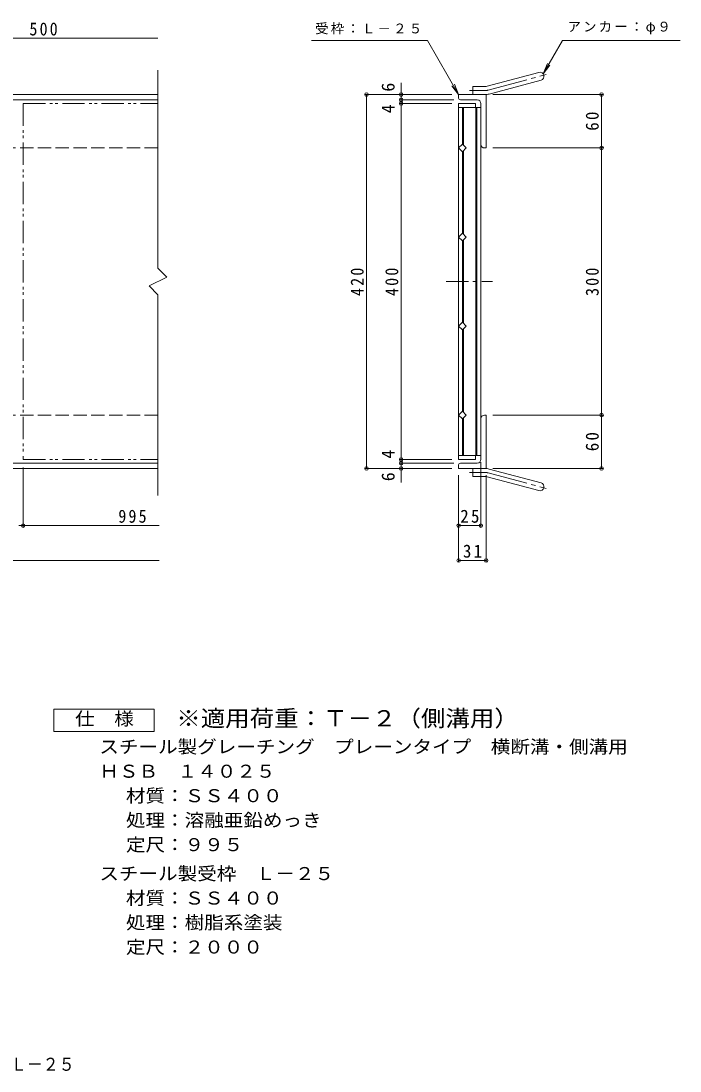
# Model space of a CAD drawing. Units: millimetres, scale not verified. Extents: x -902 to 876, y -687 to 609.
# Drawn here: x 136 to 876, y -687 to 493 of the extents above; entities that cross this region are included whole.
import ezdxf
from ezdxf.enums import TextEntityAlignment as Align

# ---------------------------------------------------------------- set-up
doc = ezdxf.new("R2010")
doc.units = ezdxf.units.MM
doc.header["$LTSCALE"] = 5
doc.header["$PDMODE"] = 32
doc.header["$PDSIZE"] = 4
for name, pattern in [('CHAIN1', [8, 5, -1, 1, -1]), ('CHAIN2', [12, 9, -1, 1, -1]), ('DASHED3', [4, 3, -1]), ('DOUBLE_CHAIN1', [8.8, 5, -1, 0.6, -0.6, 0.6, -1])]:
    doc.linetypes.add(name, pattern=pattern)
for name, color, linetype, lineweight in [('A-1_ピット', 2, 'Continuous', 9), ('A-2_蓋', 3, 'Continuous', 9), ('A-4_寸法', 7, 'Continuous', 9), ('F-4_F-4ﾚｲﾔ', 2, 'Continuous', 9)]:
    doc.layers.add(name, color=color, linetype=linetype, lineweight=lineweight)
doc.layers.add('F-F_F-Fﾚｲﾔ', color=2, linetype='Continuous')
doc.styles.add('ＭＳ ゴシック', font='')
doc.styles.get('ＭＳ ゴシック').set_extended_font_data('MS Gothic')

msp = doc.modelspace()

# ---------------------------------------------------------------- linework, layer by layer
at = {"layer": 'A-1_ピット'}
for p, q in [((659.775, 419.244), (717.966, 434.836)), ((662.104, 410.551), (720.295, 426.143)), ((643.631, 409.938), (643.631, 418.937)), ((657.446, 418.937), (643.631, 418.937)), ((289.683, 409.937), (-864.263, 409.937)), ((289.683, 403.937), (-864.263, 403.937)), ((658.631, 409.938), (627.631, 409.938)), ((627.631, 405.937), (627.631, 409.938)), ((629.631, 403.938), (648.631, 403.938)), ((658.631, 409.938), (658.631, 349.938)), ((652.631, 353.938), (652.631, 399.937)), ((656.631, 349.938), (658.631, 349.938)), ((656.631, 49.938), (658.631, 49.938)), ((658.631, -10.062), (658.631, 49.938)), ((652.631, 45.938), (652.631, -0.062)), ((289.683, -4.062), (-864.263, -4.062)), ((289.683, -10.062), (-864.263, -10.062)), ((627.631, -6.062), (627.631, -10.062)), ((658.631, -10.062), (627.631, -10.062)), ((629.631, -4.062), (648.631, -4.062)), ((643.631, -10.062), (643.631, -19.062)), ((662.104, -10.676), (720.295, -26.268)), ((657.446, -19.062), (643.631, -19.062)), ((659.775, -19.369), (717.966, -34.961))]:
    msp.add_line(p, q, dxfattribs=at)
at = {"layer": 'A-1_ピット', "linetype": 'CHAIN2'}
for p, q in [((660.94, 414.898), (726.106, 432.359)), ((657.446, 414.438), (639.826, 414.438)), ((657.446, -14.562), (639.826, -14.562)), ((660.94, -15.022), (726.106, -32.484))]:
    msp.add_line(p, q, dxfattribs=at)
at = {"layer": 'A-1_ピット', "linetype": 'DASHED3'}
for p, q in [((289.683, 349.937), (-864.263, 349.937)), ((289.683, 49.937), (-864.263, 49.937))]:
    msp.add_line(p, q, dxfattribs=at)
at = {"layer": 'A-1_ピット'}
for centre, radius, start, end in [((719.131, 430.49), 4.5, 285.00014, 104.99991), ((657.446, 427.938), 9, 270, 285.00002), ((629.631, 405.937), 2, 180, 270), ((648.631, 399.937), 4, 0, 90), ((657.446, 427.938), 18, 270, 285), ((656.631, 353.938), 4, 180, 270), ((656.631, 45.938), 4, 90, 180), ((629.631, -6.062), 2, 90, 180), ((648.631, -0.062), 4, 270, 0), ((657.446, -28.062), 18, 75, 90), ((657.446, -28.062), 9, 74.99998, 90), ((719.131, -30.615), 4.5, 255.00009, 74.99986)]:
    msp.add_arc(centre, radius, start, end, dxfattribs=at)
at = {"layer": 'A-1_ピット', "linetype": 'CHAIN2'}
for centre, start, end in [((657.446, 427.938), 270, 284.99995), ((657.446, -28.062), 75.00005, 90)]:
    msp.add_arc(centre, 13.5, start, end, dxfattribs=at)
at = {"layer": 'A-2_蓋'}
for p, q in [((289.683, 214.937), (289.683, 437.45)), ((627.631, 399.937), (646.631, 399.937)), ((627.631, 399.937), (627.631, -0.062)), ((627.631, 395.437), (652.631, 395.437)), ((632.131, 395.437), (632.131, 353.923)), ((633.131, 395.437), (633.131, 352.923)), ((646.631, 395.437), (646.631, 399.937)), ((647.131, 395.437), (647.131, 4.438)), ((648.131, 395.437), (648.131, 4.438)), ((652.631, 395.437), (652.631, 4.438)), ((632.131, 345.952), (632.131, 253.923)), ((633.131, 346.952), (633.131, 252.923)), ((632.131, 153.923), (632.131, 245.952)), ((633.131, 152.923), (633.131, 246.952)), ((289.683, -40.575), (289.683, 184.937)), ((632.131, 53.923), (632.131, 145.952)), ((633.131, 52.923), (633.131, 146.952)), ((632.131, 4.438), (632.131, 45.952)), ((633.131, 4.438), (633.131, 46.952)), ((627.631, 4.438), (652.631, 4.438)), ((646.631, 4.438), (646.631, -0.062)), ((627.631, -0.062), (646.631, -0.062))]:
    msp.add_line(p, q, dxfattribs=at)
at = {"layer": 'A-2_蓋', "linetype": 'DOUBLE_CHAIN1'}
for p, q in [((138.238, 399.937), (138.238, -0.062)), ((138.238, 399.937), (289.683, 399.937)), ((138.238, -0.062), (289.683, -0.062))]:
    msp.add_line(p, q, dxfattribs=at)
at = {"layer": 'A-2_蓋', "linetype": 'CHAIN1'}
msp.add_line((613.662, 199.938), (665.714, 199.938), dxfattribs=at)
at = {"layer": 'A-2_蓋'}
for points in [[(636.116, 349.937), (631.873, 345.695), (627.631, 349.937), (631.873, 354.18)], [(636.116, 249.938), (631.873, 254.18), (627.631, 249.938), (631.873, 245.695)], [(636.116, 149.938), (631.873, 154.18), (627.631, 149.938), (631.873, 145.695)], [(636.116, 49.938), (631.873, 54.18), (627.631, 49.938), (631.873, 45.695)]]:
    msp.add_lwpolyline(points, close=True, dxfattribs=at)
msp.add_lwpolyline([(289.683, 184.937), (279.683, 194.937), (299.683, 204.937), (289.683, 214.937)], dxfattribs=at)
at = {"layer": 'A-4_寸法'}
for p, q in [((-114.262, 473.097), (289.683, 473.097)), ((462.343, 470.538), (592.643, 470.538)), ((627.631, 409.938), (592.643, 470.538)), ((722.707, 433.221), (744.252, 470.538)), ((744.252, 470.538), (876.5, 470.538)), ((722.707, 433.221), (727.491, 444.769)), ((722.707, 433.221), (730.317, 443.137)), ((563.051, 403.938), (563.051, 422.959)), ((627.631, 409.938), (620.021, 419.854)), ((627.631, 409.938), (622.847, 421.486)), ((620.131, 409.938), (522.643, 409.938)), ((524.143, -10.062), (524.143, 409.938)), ((622.131, 403.938), (561.551, 403.938)), ((563.051, 399.937), (563.051, 403.938)), ((570.551, 409.938), (564.551, 409.938)), ((666.131, 409.938), (789.81, 409.938)), ((788.31, 349.938), (788.31, 409.938)), ((620.131, 399.937), (561.551, 399.937)), ((563.051, -0.062), (563.051, 399.937)), ((666.131, 349.938), (789.81, 349.938)), ((788.31, 49.938), (788.31, 349.938)), ((666.131, 49.938), (789.81, 49.938)), ((788.31, -10.062), (788.31, 49.938)), ((138.237, -9.062), (138.237, -75.718)), ((620.131, -10.062), (522.643, -10.062)), ((620.131, -0.062), (561.551, -0.062)), ((622.131, -4.062), (561.551, -4.062)), ((563.051, -4.062), (563.051, -0.062)), ((563.051, -25.768), (563.051, -4.062)), ((570.551, -10.062), (564.551, -10.062)), ((652.631, -3.062), (652.631, -75.718)), ((666.131, -10.062), (789.81, -10.062)), ((627.631, -17.562), (627.631, -114.889)), ((658.631, -17.562), (658.631, -114.889)), ((133.237, -74.218), (138.237, -74.218)), ((138.237, -74.218), (291.16, -74.218)), ((627.631, -74.218), (652.631, -74.218)), ((-864.263, -113.389), (291.16, -113.389)), ((627.631, -113.389), (658.631, -113.389))]:
    msp.add_line(p, q, dxfattribs=at)
for p in [(524.143, 409.938), (563.051, 409.938), (563.051, 403.938), (563.051, 399.937), (788.31, 409.938), (788.31, 349.938), (788.31, 49.938), (563.051, -0.062), (524.143, -10.062), (563.051, -4.062), (563.051, -10.062), (788.31, -10.062), (138.237, -74.218), (627.631, -74.218), (652.631, -74.218), (627.631, -113.389), (658.631, -113.389)]:
    msp.add_point(p, dxfattribs=at)
at = {"layer": 'F-4_F-4ﾚｲﾔ'}
msp.add_lwpolyline([(172.793, -305.36), (172.793, -280.36), (285.293, -280.36), (285.293, -305.36)], close=True, dxfattribs=at)

# ---------------------------------------------------------------- texts
at = {"layer": 'A-4_寸法', "color": 2, "style": 'ＭＳ ゴシック'}
for s, p in [('6', (560.051, 413.214)), ('4', (560.051, 388.827)), ('4', (560.051, 0.943)), ('6', (560.051, -24.359))]:
    msp.add_text(s, height=14.66, rotation=90, dxfattribs=at).set_placement(p, align=Align.BOTTOM_LEFT)
at = {"layer": 'A-4_寸法', "color": 2, "char_height": 14.66, "attachment_point": 7, "style": 'ＭＳ ゴシック'}
for s, insert in [('\\T1.27;\\W0.9;500', (145.214, 476.097)), ('\\T1.27;\\W0.9;995', (245.141, -71.218)), ('\\T1.27;\\W0.95;25', (629.506, -71.218)), ('\\T1.27;\\W0.95;31', (632.506, -110.389))]:
    msp.add_mtext(s, dxfattribs=dict(at, insert=insert))
at = {"layer": 'A-4_寸法', "char_height": 11, "attachment_point": 7, "style": 'ＭＳ ゴシック'}
for s, insert in [('\\T1.17;受枠：Ｌ－２５', (466.378, 477.458)), ('\\T1.17;アンカー：φ９', (750.044, 477.761))]:
    msp.add_mtext(s, dxfattribs=dict(at, insert=insert))
at = {"layer": 'A-4_寸法', "color": 2, "char_height": 14.66, "attachment_point": 7, "rotation": 90, "style": 'ＭＳ ゴシック'}
for s, insert in [('\\T1.27;\\W0.95;60', (785.31, 369.313)), ('\\T1.27;\\W0.9;420', (521.143, 183.688)), ('\\T1.27;\\W0.9;400', (560.051, 183.688)), ('\\T1.27;\\W0.9;300', (785.31, 183.688)), ('\\T1.27;\\W0.95;60', (785.31, 9.313))]:
    msp.add_mtext(s, dxfattribs=dict(at, insert=insert))
at = {"layer": 'F-4_F-4ﾚｲﾔ', "style": 'ＭＳ ゴシック', "width": 1.1}
for s, p in [('仕\u3000様', (196.543, -302.861)), ('スチール製グレーチング\u3000プレーンタイプ\u3000横断溝・側溝用', (223.837, -334.32)), ('ＨＳＢ\u3000１４０２５', (223.837, -361.821)), ('材質：ＳＳ４００', (253.694, -389.32)), ('処理：溶融亜鉛めっき', (253.694, -416.821)), ('定尺：９９５', (253.694, -444.321)), ('スチール製受枠\u3000Ｌ－２５', (223.838, -476.821)), ('材質：ＳＳ４００', (253.694, -504.321)), ('処理：樹脂系塗装', (253.694, -531.821)), ('定尺：２０００', (253.694, -559.321))]:
    msp.add_text(s, height=14.66, dxfattribs=at).set_placement(p, align=Align.BOTTOM_LEFT)
at = {"layer": 'F-4_F-4ﾚｲﾔ', "color": 3, "style": 'ＭＳ ゴシック', "width": 1.1}
msp.add_text('※適用荷重：Ｔ－２（側溝用）', height=18.33, dxfattribs=at).set_placement((310.293, -305.36), align=Align.BOTTOM_LEFT)
at = {"layer": 'F-F_F-Fﾚｲﾔ', "style": 'ＭＳ ゴシック', "width": 0.9}
msp.add_text('ＨＳＢ\u3000１４０２５＋Ｌ－２５', height=14.66, dxfattribs=at).set_placement((-55.791, -690.973), align=Align.BOTTOM_LEFT)

doc.saveas('drawing.dxf')
